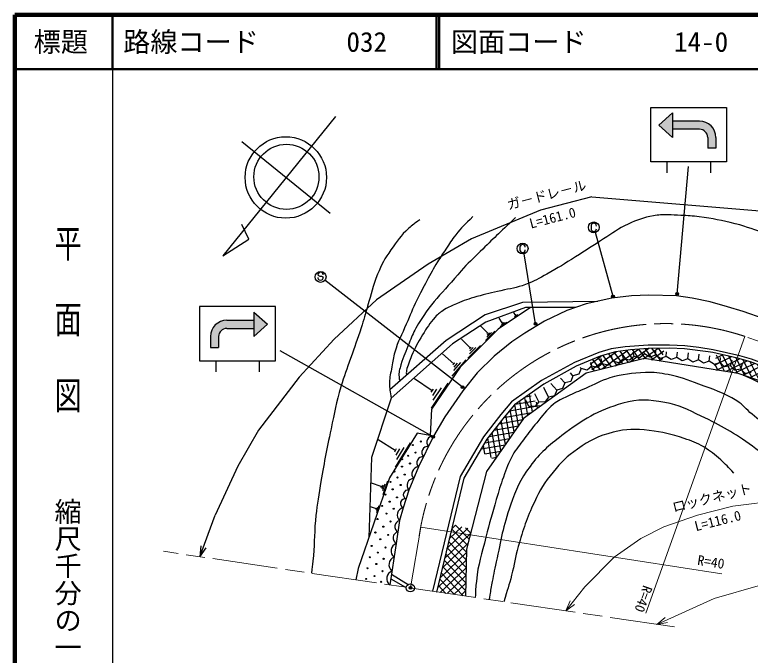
# Model space of a CAD drawing. Units: millimetres at full size, sheet at 1:1000; details may follow other scales. Extents: x 40000 to 680000, y 20000 to 380000.
# Drawn here: x 40000 to 175569, y 262026 to 380000 of the extents above; entities that cross this region are included whole.
import ezdxf
from ezdxf.enums import TextEntityAlignment as Align

# ---------------------------------------------------------------- set-up
doc = ezdxf.new("R2010")
doc.units = ezdxf.units.MM
doc.header["$LTSCALE"] = 1000
doc.header["$PDMODE"] = 32
doc.header["$PDSIZE"] = 500
doc.linetypes.add('CHAIN', pattern=[18.5, 12, -1.5, 3.5, -1.5])
for name, color, linetype, lineweight in [('M-BGD', 7, 'Continuous', 25), ('M-BMK', 2, 'CHAIN', 13), ('M-BMK-SRVR', 3, 'Continuous', 25), ('M-STR-HTXT', 7, 'Continuous', 13), ('M-STR-STRC', 7, 'Continuous', 25), ('M-TTL', 2, 'Continuous', 140), ('M-TTL-BAND', 7, 'Continuous', 25), ('M-TTL-LINE', 7, 'Continuous', 50)]:
    doc.layers.add(name, color=color, linetype=linetype, lineweight=lineweight)
doc.layers.add('M-TTL-TXT', color=7, linetype='Continuous')
doc.styles.add('@ＭＳ ゴシック', font='')
doc.styles.add('ＭＳ ゴシック', font='')
doc.styles.get('@ＭＳ ゴシック').set_extended_font_data('@MS Gothic')
doc.styles.get('ＭＳ ゴシック').set_extended_font_data('MS Gothic')

msp = doc.modelspace()

# ---------------------------------------------------------------- hatches: boundary and pattern name
at = {"layer": 'M-BGD'}
h = msp.add_hatch(dxfattribs=at)
h.set_pattern_fill('USER', color=256, style=0, pattern_type=2)
h.set_pattern_definition([(216.0069, (370863682, 185638817), (587.88268, -808.9462), []), (306.0069, (370863682, 185638817), (808.9462, 587.88268), [])])
h.paths.add_polyline_path([(159404, 316128), (156055, 316659), (146514, 314301), (145855, 316246), (147920, 317090), (150709, 317917), (153505, 318294), (156778, 318557), (159664, 318560)])
h = msp.add_hatch(dxfattribs=at)
h.set_pattern_fill('USER', color=256, style=0, pattern_type=2)
h.set_pattern_definition([(206.27666, (370889144, 185634079), (442.70591, -896.66687), []), (296.27666, (370889144, 185634079), (896.66687, 442.70591), [])])
h.paths.add_polyline_path([(180197, 311603), (173365, 313919), (168777, 314645), (169417, 317588), (173210, 316734), (175608, 316067), (181440, 313861)])
h = msp.add_hatch(dxfattribs=at)
h.set_pattern_fill('USER', color=256, style=0, pattern_type=2)
h.set_pattern_definition([(99.98568, (370841527, 185620259), (-984.85112, -173.40203), []), (189.98568, (370841527, 185620259), (173.40203, -984.85112), [])])
h.paths.add_polyline_path([(128448, 298032), (133779, 305640), (136845, 307882), (134876, 310103), (132089, 308125), (130196, 305902), (127037, 301832), (125766, 299683)])
h = msp.add_hatch(dxfattribs=at)
h.set_pattern_fill('USER', color=256, style=0, pattern_type=2)
h.set_pattern_definition([(133.91981, (370832339, 185597658), (-720.3113, -693.65094), []), (223.91981, (370832339, 185597658), (693.65094, -720.3113), [])])
h.paths.add_polyline_path([(123090, 272933), (123253, 281559), (124201, 285248), (120726, 286108), (117716, 273659)])
at = {"layer": 'M-STR-STRC'}
for points in [[(161214, 360401), (161214, 361901), (158714, 359651), (161214, 357401), (161214, 358901)], [(166214, 360401), (161214, 360401), (161214, 358901), (166214, 358901, -0.41421), (167714, 357401), (167714, 355401), (169214, 355401), (169214, 357401, 0.41421)], [(84083, 323734), (84083, 325234), (86583, 322984), (84083, 320734), (84083, 322234)], [(79083, 323734), (84083, 323734), (84083, 322234), (79083, 322234, 0.41421), (77583, 320734), (77583, 318734), (76083, 318734), (76083, 320734, -0.41421)]]:
    msp.add_hatch(color=256, dxfattribs=at).paths.add_polyline_path(points)

# ---------------------------------------------------------------- linework, layer by layer
at = {"layer": 'M-BGD'}
for p, q in [((99128, 361266), (78335, 335603)), ((98158, 343390), (81842, 356610)), ((83120, 338640), (81884, 341374)), ((78335, 335603), (83120, 338640)), ((129831, 323273), (129262, 324127)), ((132306, 324687), (132006, 325137)), ((132756, 324708), (132113, 324279)), ((132552, 324665), (132231, 324451)), ((132346, 324713), (132266, 324660)), ((132429, 324676), (132268, 324569)), ((130684, 323313), (129465, 322502)), ((130298, 323232), (129688, 322827)), ((129907, 323324), (129754, 323223)), ((130064, 323253), (129759, 323050)), ((127116, 321388), (125896, 322611)), ((128512, 321736), (126766, 319993)), ((127225, 321497), (127007, 321279)), ((127901, 321475), (127028, 320603)), ((127509, 321432), (127072, 320996)), ((123953, 318624), (122317, 320263)), ((125825, 319090), (123483, 316753)), ((124099, 318770), (123806, 318478)), ((125006, 318740), (123835, 317572)), ((124479, 318682), (123894, 318098)), ((120931, 315723), (118817, 317537)), ((150241, 316177), (149996, 317239)), ((152190, 316627), (151961, 317616)), ((154139, 317077), (153958, 317859)), ((156087, 317527), (155225, 316815)), ((156087, 317527), (155980, 318023)), ((157025, 316918), (156087, 317527)), ((158075, 317303), (157025, 316918)), ((158075, 317303), (158169, 318141)), ((159013, 316695), (158075, 317303)), ((160062, 317080), (160156, 317918)), ((162050, 316857), (162163, 317864)), ((164037, 316634), (164163, 317750)), ((166025, 316410), (166145, 317482)), ((123132, 316455), (120541, 313435)), ((121093, 315911), (120769, 315534)), ((122183, 315959), (120887, 314449)), ((146344, 315277), (146195, 315920)), ((148292, 315727), (148075, 316669)), ((150241, 316177), (149379, 315465)), ((151328, 315915), (150241, 316177)), ((152190, 316627), (151328, 315915)), ((153277, 316365), (152190, 316627)), ((154139, 317077), (153277, 316365)), ((155225, 316815), (154139, 317077)), ((160062, 317080), (159013, 316695)), ((161000, 316472), (160062, 317080)), ((162050, 316857), (161000, 316472)), ((162988, 316248), (162050, 316857)), ((164037, 316634), (162988, 316248)), ((164975, 316025), (164037, 316634)), ((166025, 316410), (164975, 316025)), ((166963, 315802), (166025, 316410)), ((168012, 316187), (166963, 315802)), ((168012, 316187), (168126, 317202)), ((168950, 315578), (168012, 316187)), ((170000, 315964), (168950, 315578)), ((170000, 315964), (170098, 316840)), ((170796, 315179), (170000, 315964)), ((171902, 315345), (172257, 316438)), ((173804, 314727), (174198, 315940)), ((121557, 315841), (120909, 315086)), ((144395, 314827), (143973, 313792)), ((144395, 314827), (144205, 315044)), ((145482, 314565), (144395, 314827)), ((146344, 315277), (145482, 314565)), ((147430, 315015), (146344, 315277)), ((148292, 315727), (147430, 315015)), ((149379, 315465), (148292, 315727)), ((171902, 315345), (170796, 315179)), ((172698, 314561), (171902, 315345)), ((173804, 314727), (172698, 314561)), ((174600, 313942), (173804, 314727)), ((142892, 313508), (142409, 314058)), ((142892, 313508), (142470, 312472)), ((143973, 313792), (142892, 313508)), ((175706, 314108), (174600, 313942)), ((116912, 310756), (113705, 312936)), ((119844, 312113), (116730, 307531)), ((139886, 310869), (138827, 312075)), ((141389, 312188), (140618, 313067)), ((141389, 312188), (140968, 311153)), ((142470, 312472), (141389, 312188)), ((117107, 311042), (116717, 310469)), ((117759, 311017), (116981, 309872)), ((118607, 311279), (117050, 308988)), ((138383, 309549), (137533, 311346)), ((139886, 310869), (139465, 309833)), ((140968, 311153), (139886, 310869)), ((136575, 308694), (135877, 310171)), ((138383, 309549), (137693, 308669)), ((139465, 309833), (138383, 309549)), ((134768, 307838), (134220, 308995)), ((135885, 307814), (134768, 307838)), ((136575, 308694), (135885, 307814)), ((137693, 308669), (136575, 308694)), ((110144, 299742), (106991, 301696)), ((112891, 301157), (110100, 296653)), ((110318, 300024), (109969, 299461)), ((110943, 300026), (110246, 298900)), ((111742, 300310), (110347, 298058)), ((107510, 293099), (105744, 293713)), ((107565, 293257), (107455, 292941)), ((107872, 293327), (107653, 292696)), ((108234, 293554), (107796, 292293)), ((108706, 294098), (107829, 291574)), ((106507, 289031), (105597, 289348)), ((106536, 289112), (106479, 288950)), ((106694, 289148), (106581, 288823)), ((106880, 289266), (106654, 288616)), ((107123, 289546), (106671, 288245)), ((109437, 276994), (112531, 275082)), ((109295, 276088), (112011, 274571))]:
    msp.add_line(p, q, dxfattribs=at)
for points in [[(233831, 303569), (203421, 314490), (183677, 321509), (181717, 322466), (178123, 323963), (174267, 325347), (171393, 326228), (168147, 327141), (164856, 327779), (161957, 328243), (156888, 328357), (153663, 328205), (150048, 327774), (145300, 326731), (141755, 325517), (137637, 323534), (134020, 321381), (131601, 319739), (128339, 317143), (125251, 314063), (122586, 310747), (119259, 305969), (117208, 302400)], [(147453, 327204), (133558, 327016), (126677, 324744), (119536, 320012), (109125, 310918)], [(135076, 326090), (134110, 326084), (126831, 323349), (120707, 319391), (109409, 309398), (105760, 298471), (105266, 283746)], [(143336, 326059), (135076, 326090), (129096, 322090), (122074, 315081), (116827, 307361), (116567, 302510)], [(218023, 301436), (203339, 306167), (175779, 316590), (173647, 317200), (168740, 318304), (166074, 318716), (163490, 319042), (160710, 319161), (156754, 319157), (152512, 318816), (149927, 318468), (147671, 317798), (143142, 315947), (137105, 312604), (131578, 308682), (129614, 306375), (126416, 302255), (122087, 294933), (116987, 273835)], [(218285, 300773), (203157, 305648), (175608, 316067), (173210, 316734), (168638, 317763), (167796, 317893), (163439, 318444), (160697, 318561), (156778, 318557), (153505, 318294), (150709, 317917), (147920, 317090), (143467, 315269), (137505, 311968), (132089, 308125), (130196, 305902), (127037, 301832), (122790, 294648), (117716, 273659)], [(196441, 308188), (193283, 307168), (173365, 313919), (156055, 316659), (145324, 314007), (133779, 305640), (126933, 295868), (123253, 281559), (123090, 272933)], [(117208, 302400), (114162, 302924), (109084, 294728), (103278, 278026), (102860, 275925)], [(117208, 302400), (114423, 296705), (112640, 292460), (111574, 289179), (110948, 286824), (110322, 282641), (109125, 274998)]]:
    msp.add_lwpolyline(points, dxfattribs=at)
for centre, radius in [((89967, 350027), 7500), ((90073, 350144), 6000), ((114833, 301397), 100), ((113396, 300742), 100), ((112534, 298775), 100), ((113878, 299355), 100), ((111371, 298132), 100), ((112844, 297342), 100), ((110017, 295880), 100), ((111374, 296779), 100), ((110563, 294773), 100), ((111873, 295300), 100), ((109275, 293960), 100), ((111131, 293380), 100), ((108342, 291616), 100), ((109662, 292584), 100), ((109109, 290317), 100), ((110466, 291094), 100), ((107724, 289534), 100), ((109847, 289012), 100), ((108511, 288126), 100), ((106870, 287121), 100), ((109249, 286669), 100), ((106470, 284640), 100), ((107945, 285719), 100), ((107384, 283393), 100), ((108849, 284188), 100), ((105780, 282174), 100), ((106915, 280942), 100), ((108343, 281881), 100), ((105435, 280082), 100), ((107998, 279790), 100), ((105012, 278055), 100), ((106646, 278829), 100), ((106318, 276617), 100), ((107781, 277522), 100), ((104787, 276084), 100), ((107556, 275551), 100)]:
    msp.add_circle(centre, radius, dxfattribs=at)
for centre, radius, start, end in [((117075, 301289), 1119, 83.21012, 224.68535), ((116147, 299390), 1119, 83.21012, 224.68535), ((115219, 297492), 1119, 83.21012, 224.68535), ((114446, 295447), 1258, 91.04333, 223.38296), ((113555, 293324), 1258, 91.04333, 223.38296), ((112488, 291602), 871, 79.97547, 244.02643), ((111955, 289962), 871, 79.97547, 244.02643), ((111855, 287844), 1364, 101.87234, 228.34072), ((111158, 285723), 1120, 100.7962, 242.17582), ((110845, 283632), 1120, 100.7962, 242.17582), ((110846, 281254), 1483, 110.72733, 231.47364), ((110448, 278706), 1483, 110.72733, 231.47364), ((110049, 276158), 1483, 110.72733, 231.47364)]:
    msp.add_arc(centre, radius, start, end, dxfattribs=at)
for points, knots in [([(203681, 319978), (202555, 322168), (202192, 322856), (201023, 324565), (199786, 326373), (199052, 327386), (197486, 328917), (195903, 330465), (194734, 331024), (192816, 332129), (188804, 334441), (186361, 335374), (182259, 337522), (180840, 338265), (180139, 338871), (178663, 339491), (176423, 340431), (175127, 340885), (172777, 341499), (170230, 342163), (168765, 342402), (166159, 342769), (164853, 342953), (164110, 342969), (162793, 343050), (161835, 343108), (161297, 343136), (160337, 343128), (159307, 343118), (158718, 343167), (157705, 342981), (155822, 342635), (154810, 342196), (153053, 341434), (151156, 340611), (150281, 339784), (148524, 338694), (146489, 337431), (145389, 336660), (143353, 335399), (141316, 334138), (140196, 333394), (138093, 332246), (136591, 331426), (135761, 330920), (134161, 330310), (132445, 329656), (131387, 329597), (129604, 329156), (127865, 328726), (126868, 328574), (125147, 328078), (123675, 327655), (122863, 327364), (121448, 326782), (120542, 326409), (120017, 326212), (119194, 325681), (118474, 325216), (118079, 324919), (117495, 324292), (116425, 323144), (115979, 322362), (115164, 321021), (114278, 319563), (113812, 318719), (113134, 317152), (112916, 316651), (112847, 316349), (112667, 315833), (112481, 315297), (112241, 315025), (112193, 314459), (112165, 314132), (112164, 313984), (112216, 313618)], [0, 0, 0, 0, 1, 1, 1, 2, 2, 2, 3, 3, 3, 4, 4, 4, 5, 5, 5, 6, 6, 6, 7, 7, 7, 8, 8, 8, 9, 9, 9, 10, 10, 10, 11, 11, 11, 12, 12, 12, 13, 13, 13, 14, 14, 14, 15, 15, 15, 16, 16, 16, 17, 17, 17, 18, 18, 18, 19, 19, 19, 20, 20, 20, 21, 21, 21, 22, 22, 22, 23, 23, 23, 24, 24, 24, 25, 25, 25, 25]), ([(114655, 342197), (113665, 341545), (113356, 341283), (112590, 340616), (111089, 339310), (110489, 338320), (109335, 336699), (108170, 335064), (107632, 334047), (106867, 332191), (105956, 329979), (105742, 328632), (105045, 326343), (104570, 324781), (104343, 323895), (103848, 322339), (103143, 320123), (102670, 318907), (101914, 316708), (101212, 314666), (100719, 313554), (100113, 311480), (99242, 308499), (98938, 306777), (98297, 303737), (97437, 299660), (96980, 297368), (96318, 293254), (95916, 290758), (95641, 289363), (95421, 286844), (95167, 283918), (95274, 282259), (94944, 279340), (94846, 278478), (94821, 278188), (94669, 277136)], [0, 0, 0, 0, 1, 1, 1, 2, 2, 2, 3, 3, 3, 4, 4, 4, 5, 5, 5, 6, 6, 6, 7, 7, 7, 8, 8, 8, 9, 9, 9, 10, 10, 10, 11, 11, 11, 12, 12, 12, 12]), ([(124461, 342809), (122908, 341340), (122384, 340898), (121280, 339477), (120514, 338490), (120163, 337879), (119467, 336840), (118855, 335925), (118501, 335419), (117929, 334477), (117115, 333136), (116685, 332368), (115943, 330985), (115204, 329608), (114789, 328836), (114113, 327426), (113302, 325734), (112904, 324759), (112170, 323032), (111317, 321027), (110661, 319964), (110044, 317874), (109734, 316823), (109679, 316203), (109499, 315123), (109308, 313982), (109079, 313350), (109071, 312193), (109064, 311093), (109152, 310640), (109409, 309398)], [0, 0, 0, 0, 1, 1, 1, 2, 2, 2, 3, 3, 3, 4, 4, 4, 5, 5, 5, 6, 6, 6, 7, 7, 7, 8, 8, 8, 9, 9, 9, 10, 10, 10, 10]), ([(132311, 342660), (129136, 339642), (128300, 338871), (125796, 336373), (124412, 334993), (123539, 334308), (122279, 332814), (118899, 328808), (116517, 326862), (113954, 322290), (113371, 321249), (113127, 320619), (112684, 319511), (112068, 317972), (111630, 317137), (111183, 315540), (110942, 314679), (110731, 314168), (110826, 313278), (110857, 312979), (110865, 312847), (110957, 312519)], [0, 0, 0, 0, 1, 1, 1, 2, 2, 2, 3, 3, 3, 4, 4, 4, 5, 5, 5, 6, 6, 6, 7, 7, 7, 7]), ([(189400, 293491), (188712, 294583), (188428, 294899), (187760, 295769), (184981, 299390), (182722, 300816), (179239, 303767), (177964, 304848), (177172, 305357), (175887, 306426), (174765, 307360), (174311, 308117), (173065, 308879), (170518, 310436), (168883, 310954), (166081, 311984), (163906, 312783), (162681, 313274), (160406, 313711), (158799, 314019), (157870, 314189), (156236, 314103), (153651, 313967), (152169, 313830), (149684, 313104), (147857, 312571), (146955, 311935), (145207, 311180), (143885, 310609), (143112, 310357), (141827, 309708), (140804, 309192), (140158, 308989), (139282, 308252), (137910, 307097), (137354, 306221), (136206, 304844), (135269, 303720), (134770, 303069), (133898, 301895), (133030, 300726), (132458, 300120), (131753, 298846), (130935, 297367), (130676, 296437), (130080, 294856), (129477, 293259), (129241, 292328), (128754, 290692), (127953, 288004), (127513, 286494), (126847, 283770), (126080, 280629), (125391, 278902), (125081, 275685), (124967, 274509), (124909, 274074), (124888, 272667)], [0, 0, 0, 0, 1, 1, 1, 2, 2, 2, 3, 3, 3, 4, 4, 4, 5, 5, 5, 6, 6, 6, 7, 7, 7, 8, 8, 8, 9, 9, 9, 10, 10, 10, 11, 11, 11, 12, 12, 12, 13, 13, 13, 14, 14, 14, 15, 15, 15, 16, 16, 16, 17, 17, 17, 18, 18, 18, 19, 19, 19, 19]), ([(201043, 284954), (199211, 287602), (198747, 288292), (197298, 290447), (194682, 294334), (193724, 296879), (190744, 300495), (188706, 302970), (187286, 304114), (184940, 306300), (183156, 307962), (182192, 308956), (180196, 310357), (178079, 311843), (177149, 312268), (174403, 313567)], [0, 0, 0, 0, 1, 1, 1, 2, 2, 2, 3, 3, 3, 4, 4, 4, 5, 5, 5, 5]), ([(184314, 293201), (180678, 296792), (179483, 297977), (175970, 300514), (172491, 303026), (170385, 304257), (166507, 306093), (163984, 307288), (162557, 308103), (159806, 308582), (156834, 309100), (154986, 309276), (152083, 308454), (147300, 307100), (144811, 305479), (140843, 302482), (138302, 300563), (136888, 299365), (134980, 296814), (133104, 294307), (132373, 292626), (131347, 289667), (129969, 285689), (129655, 283318), (128727, 279212), (128357, 277575), (128183, 276650), (127886, 274999), (127696, 273943), (127636, 273601), (127426, 272291)], [0, 0, 0, 0, 1, 1, 1, 2, 2, 2, 3, 3, 3, 4, 4, 4, 5, 5, 5, 6, 6, 6, 7, 7, 7, 8, 8, 8, 9, 9, 9, 10, 10, 10, 10]), ([(172531, 295578), (171447, 296762), (171109, 297115), (170110, 298008), (168967, 299028), (168305, 299595), (167000, 300400), (165689, 301209), (164836, 301469), (163371, 301947), (160911, 302751), (159489, 303154), (156917, 303443), (154333, 303733), (152784, 303758), (150269, 303100), (147531, 302383), (146042, 301620), (143717, 300006), (141734, 298630), (140766, 297619), (139228, 295760), (137606, 293799), (136857, 292540), (135770, 290239), (134314, 287157), (133750, 285306), (132799, 282032), (132210, 280003), (132127, 278803), (131585, 276761), (131077, 274842), (130877, 274205), (130140, 271890)], [0, 0, 0, 0, 1, 1, 1, 2, 2, 2, 3, 3, 3, 4, 4, 4, 5, 5, 5, 6, 6, 6, 7, 7, 7, 8, 8, 8, 9, 9, 9, 10, 10, 10, 11, 11, 11, 11])]:
    msp.add_open_spline(points, degree=3, knots=knots, dxfattribs=at)
at = {"layer": 'M-BMK'}
for p, q in [((112927, 274436), (114824, 285638)), ((161602, 267237), (67394, 281170))]:
    msp.add_line(p, q, dxfattribs=at)
msp.add_lwpolyline([(337547, 262445), (266433, 287932), (238664, 297887), (174590, 320744)], dxfattribs=at)
msp.add_arc((160026, 277111), 46000, 71.54204, 171.46846, dxfattribs=at)
at = {"layer": 'M-BMK-SRVR'}
msp.add_circle((112927, 274436), 750, dxfattribs=at)
msp.add_point((112927, 274436), dxfattribs=at)
msp.add_point((112927, 274436), dxfattribs=at)
at = {"layer": 'M-STR-HTXT'}
for p, q in [((174590, 320744), (156307, 269753)), ((114824, 285638), (170319, 277015)), ((141591, 270196), (145074, 274637)), ((177461, 274928), (168903, 272475)), ((142376, 272036), (141591, 270196)), ((141591, 270196), (143191, 271397)), ((158345, 267718), (168903, 272475)), ((159894, 268984), (158345, 267718)), ((158345, 267718), (160319, 268040))]:
    msp.add_line(p, q, dxfattribs=at)
msp.add_lwpolyline([(186549, 290671), (181132, 290594), (172371, 289477), (165842, 287851), (159644, 285682), (155396, 283531), (150481, 280098), (145074, 274637)], dxfattribs=at)
at = {"layer": 'M-STR-STRC'}
for p, q in [((157214, 362901), (171214, 362901)), ((157214, 352901), (157214, 362901)), ((171214, 362901), (171214, 354291)), ((161214, 361901), (158714, 359651)), ((161214, 361901), (161214, 357401)), ((158714, 359651), (161214, 357401)), ((166214, 360401), (161214, 360401)), ((166214, 358901), (161214, 358901)), ((167714, 357401), (167714, 355401)), ((169214, 357401), (169214, 355401)), ((169214, 355401), (167714, 355401)), ((171214, 354284), (171214, 352901)), ((171214, 352901), (157214, 352901)), ((160214, 352901), (160214, 350901)), ((168214, 352901), (168214, 350901)), ((162104, 328596), (164154, 352017)), ((146396, 346448), (244500, 338238)), ((146231, 341086), (146231, 340586)), ((150270, 328092), (147031, 339882)), ((133105, 337187), (133105, 336687)), ((136007, 323065), (133916, 335987)), ((95878, 332088), (95984, 331952)), ((95984, 331952), (96229, 331840)), ((96229, 331840), (96530, 331838)), ((96530, 331838), (96775, 331699)), ((96775, 331699), (96874, 331581)), ((122522, 311400), (97159, 331089)), ((74083, 326234), (74083, 317624)), ((88083, 326234), (74083, 326234)), ((88083, 316234), (88083, 326234)), ((84083, 325234), (84083, 320734)), ((84083, 325234), (86583, 322984)), ((79083, 323734), (84083, 323734)), ((86583, 322984), (84083, 320734)), ((79083, 322234), (84083, 322234)), ((76083, 320734), (76083, 318734)), ((77583, 320734), (77583, 318734)), ((76083, 318734), (77583, 318734)), ((74083, 317618), (74083, 316234)), ((117139, 302260), (88938, 318114)), ((74083, 316234), (88083, 316234)), ((77083, 316234), (77083, 314234)), ((85083, 316234), (85083, 314234)), ((74102, 280178), (76957, 287816)), ((74294, 282168), (74102, 280178)), ((74102, 280178), (75264, 281806))]:
    msp.add_line(p, q, dxfattribs=at)
msp.add_lwpolyline([(146396, 346448), (136908, 343990), (124214, 338749), (116213, 334081), (106688, 327509), (98877, 320270), (92400, 313221), (84949, 303514), (81140, 296853), (76957, 287816)], dxfattribs=at)
for centre, radius in [((146731, 340836), 1000), ((133605, 336937), 1000), ((96375, 331709), 1000), ((150270, 328092), 250), ((150270, 328092), 200), ((150270, 328092), 150), ((150270, 328092), 100), ((150270, 328092), 50), ((150270, 328092), 20), ((162104, 328596), 250), ((162104, 328596), 200), ((162104, 328596), 150), ((162104, 328596), 100), ((162104, 328596), 50), ((162104, 328596), 20), ((136007, 323065), 250), ((136007, 323065), 200), ((136007, 323065), 150), ((136007, 323065), 100), ((136007, 323065), 50), ((136007, 323065), 20), ((122522, 311400), 250), ((122522, 311400), 200), ((122522, 311400), 150), ((122522, 311400), 100), ((122522, 311400), 50), ((122522, 311400), 20), ((117139, 302260), 250), ((117139, 302260), 200), ((117139, 302260), 150), ((117139, 302260), 100), ((117139, 302260), 50), ((117139, 302260), 20)]:
    msp.add_circle(centre, radius, dxfattribs=at)
for centre, radius, start, end in [((166214, 357401), 3000, 0, 90), ((166214, 357401), 1500, 0, 90), ((146731, 341086), 500, 0, 180), ((146731, 340586), 500, 180, 0), ((133605, 337187), 500, 0, 180), ((133605, 336687), 500, 180, 0), ((96378, 332084), 500, 359.55488, 179.55488), ((96374, 331584), 500, 179.55488, 359.55488), ((79083, 320734), 3000, 90, 180), ((79083, 320734), 1500, 90, 180)]:
    msp.add_arc(centre, radius, start, end, dxfattribs=at)
for p in [(150270, 328092), (162104, 328596), (136007, 323065), (122522, 311400), (117139, 302260)]:
    msp.add_point(p, dxfattribs=at)
at = {"layer": 'M-TTL'}
for p, q in [((40000, 380000), (40000, 20000)), ((680000, 380000), (40000, 380000))]:
    msp.add_line(p, q, dxfattribs=at)
at = {"layer": 'M-TTL-BAND'}
msp.add_line((58000, 370000), (58000, 20000), dxfattribs=at)
at = {"layer": 'M-TTL-LINE'}
for p, q in [((58000, 380000), (58000, 370000)), ((117750, 380000), (117750, 370000)), ((118250, 380000), (118250, 370000)), ((40000, 370000), (680000, 370000))]:
    msp.add_line(p, q, dxfattribs=at)

# ---------------------------------------------------------------- texts
at = {"layer": 'M-STR-HTXT', "style": 'ＭＳ ゴシック'}
msp.add_text('ロックネット', height=1833, rotation=13.985, dxfattribs=at).set_placement((168865, 289635), align=Align.BOTTOM_CENTER)
at = {"layer": 'M-STR-HTXT', "style": '@ＭＳ ゴシック'}
msp.add_text('L=116.0', height=1833, rotation=13.985, dxfattribs=at).set_placement((169348, 287694), align=Align.TOP_CENTER)
at = {"layer": 'M-STR-HTXT', "style": 'ＭＳ ゴシック'}
for rotation, p in [(351.169, (165643, 278150)), (250.472, (155338, 275239))]:
    msp.add_text('R=40', height=1833, rotation=rotation, dxfattribs=at).set_placement(p, align=Align.BOTTOM_LEFT)
at = {"layer": 'M-STR-STRC', "style": 'ＭＳ ゴシック'}
msp.add_text('ガ－ドレ－ル', height=1833, rotation=14.527, dxfattribs=at).set_placement((138396, 345409), align=Align.BOTTOM_CENTER)
at = {"layer": 'M-STR-STRC', "style": '@ＭＳ ゴシック'}
msp.add_text('L=161.0', height=1833, rotation=14.527, dxfattribs=at).set_placement((138898, 343473), align=Align.TOP_CENTER)
at = {"layer": 'M-TTL-BAND', "style": '@ＭＳ ゴシック', "width": 1.4}
msp.add_text('平  面  図', height=3666, rotation=270, dxfattribs=at).set_placement((49777, 306475), align=Align.MIDDLE_RIGHT)
at = {"layer": 'M-TTL-BAND', "style": '@ＭＳ ゴシック'}
msp.add_text('縮尺千分の一', height=3666, rotation=270, dxfattribs=at).set_placement((49777, 261030), align=Align.MIDDLE_RIGHT)
at = {"layer": 'M-TTL-TXT', "style": 'ＭＳ ゴシック'}
msp.add_text('標題', height=3666, dxfattribs=at).set_placement((48500, 375000), align=Align.MIDDLE_CENTER)
for s, p in [('路線コード', (60000, 375000)), ('図面コード', (120380, 375000)), ('032', (101142, 375000)), ('14-0', (161521, 375000))]:
    msp.add_text(s, height=3666, dxfattribs=at).set_placement(p, align=Align.MIDDLE_LEFT)

doc.saveas('drawing.dxf')
